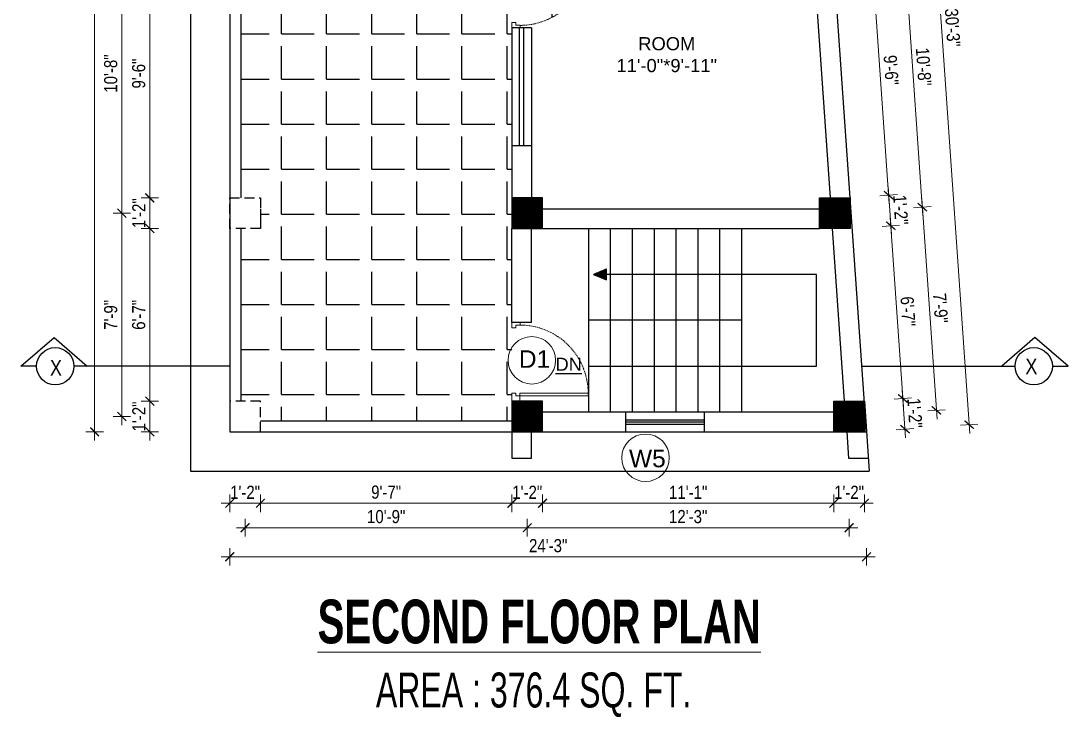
# Model space of a CAD drawing. Header units: inches. Extents: x -5096374 to -5070857, y -3259973 to -3243900.
# Drawn here: x -5090266 to -5089787.2, y -3258938.8 to -3258620.3 of the extents above; entities that cross this region are included whole.
import ezdxf

# ---------------------------------------------------------------- set-up
doc = ezdxf.new("R2010")
doc.units = ezdxf.units.IN
doc.header["$LTSCALE"] = 2
doc.header["$MEASUREMENT"] = 0
doc.header["$PDMODE"] = 34
doc.linetypes.add('HIDDEN', pattern=[0.375, 0.25, -0.125])
doc.layers.get('0').update_dxf_attribs({"linetype": 'CONTINUOUS'})
doc.layers.get('DEFPOINTS').update_dxf_attribs({"color": 141, "linetype": 'CONTINUOUS'})
doc.layers.add('A-Hatch', color=7, linetype='CONTINUOUS')
for name, color, linetype, lineweight in [('Annotate-Lite.w', 177, 'CONTINUOUS', 9), ('DIM 1-100', 4, 'CONTINUOUS', 13), ('Door-Window.w', 4, 'CONTINUOUS', 15), ('TEXT', 181, 'CONTINUOUS', 25), ('Text-100.w', 254, 'CONTINUOUS', 9)]:
    doc.layers.add(name, color=color, linetype=linetype, lineweight=lineweight)
doc.styles.add('ARAIL', font='ARIALN.TTF')
doc.styles.add('Arial', font='arial.ttf', dxfattribs={"width": 0.8, "height": 12})
doc.styles.add('arial.', font='arial.ttf')
doc.styles.add('gaurav', font='arial.ttf')
doc.styles.get("Standard").update_dxf_attribs({"font": 'ARIALN.TTF'})
doc.dimstyles.new('1 by 96', dxfattribs={"dimtxt": 6, "dimasz": 4, "dimexe": 4, "dimexo": 4, "dimgap": 2, "dimtad": 1, "dimdec": 0, "dimzin": 0, "dimdsep": 46, "dimlunit": 4, "dimtxsty": 'Standard', "dimblk": 'ARCHTICK', "dimcen": 0, "dimdle": 4, "dimadec": 0, "dimazin": 0, "dimtfac": 1, "dimtdec": 0, "dimtix": 1, "dimtofl": 0, "dimtmove": 1, "dimatfit": 3, "dimldrblk": 'ARCHTICK', "dimfxl": 4, "dimfxlon": 1, "dimtolj": 1, "dimtzin": 0, "dimlwd": -1, "dimlwe": -1, "dimarcsym": 0})
pattern_1 = [(45, (591.35955, 0), (-0.0883883476483, 0.0883883476483), [])]

# ---------------------------------------------------------------- blocks, each defined once
blk = doc.blocks.new('3-0')
at = {"ltscale": 3}
for p, q in [((11063.05, 10097.68), (11065.97, 10099.9)), ((11065.25, 10097.81), (11066.71, 10098.92)), ((11065.97, 10099.9), (11066.71, 10098.92)), ((11063.05, 10097.68), (11064.53, 10095.73)), ((11065.99, 10096.84), (11064.53, 10095.73)), ((11065.99, 10096.84), (11065.25, 10097.81)), ((11085.5, 10074.13), (11110.32, 10092.96)), ((11086.24, 10073.15), (11111.05, 10091.97)), ((11111.05, 10091.97), (11110.32, 10092.96)), ((11084.04, 10073.02), (11082.57, 10071.91)), ((11082.57, 10071.91), (11084.79, 10068.98)), ((11084.04, 10073.02), (11084.78, 10072.04)), ((11084.78, 10072.04), (11086.24, 10073.15)), ((11084.79, 10068.98), (11087.72, 10071.2)), ((11086.24, 10073.15), (11085.5, 10074.13)), ((11087.72, 10071.2), (11086.24, 10073.15))]:
    blk.add_line(p, q, dxfattribs=at)
at = {"layer": 'Door-Window.w', "color": 9, "linetype": 'HIDDEN', "lineweight": 18}
blk.add_arc((11085.5, 10074.13), 31.16, 37.1906, 127.1465, dxfattribs=at)
blk = doc.blocks.new('_ArchTick')
at = {"color": 0, "linetype": 'ByBlock', "const_width": 0.15}
blk.add_lwpolyline([(-0.5, -0.5), (0.5, 0.5)], dxfattribs=at)
blk = doc.blocks.new('*D420')
at = {"layer": 'DEFPOINTS', "color": 0, "ltscale": 0.5, "transparency": 16777216}
for p in [(-5090170.49, -3258587.47), (-5090207.04, -3258701.23), (-5090170.49, -3258701.23)]:
    blk.add_point(p, dxfattribs=at)
at = {"layer": 'DIM 1-100', "color": 0, "ltscale": 0.5, "transparency": 16777216}
for p, q in [((-5090207.04, -3258583.47), (-5090207.04, -3258705.23)), ((-5090203.04, -3258587.47), (-5090211.04, -3258587.47)), ((-5090203.04, -3258701.23), (-5090211.04, -3258701.23))]:
    blk.add_line(p, q, dxfattribs=at)
at = {"layer": 'DIM 1-100', "color": 0, "ltscale": 0.5, "transparency": 16777216, "xscale": 4, "yscale": 4, "zscale": 4}
for p, rotation in [((-5090207.04, -3258587.47), 90), ((-5090207.04, -3258701.23), 270)]:
    blk.add_blockref('_ArchTick', p, dxfattribs=dict(at, rotation=rotation))
at = {"layer": 'DIM 1-100', "color": 0, "ltscale": 0.5, "transparency": 16777216, "insert": (-5090212.11, -3258644.35), "char_height": 6, "attachment_point": 5, "rotation": 90}
blk.add_mtext('\\A1;9\'-6"', dxfattribs=at)
blk = doc.blocks.new('*D421')
at = {"layer": 'DEFPOINTS', "color": 0, "ltscale": 0.5, "transparency": 16777216}
for p in [(-5090170.49, -3258701.23), (-5090207.04, -3258715.23), (-5090170.49, -3258715.23)]:
    blk.add_point(p, dxfattribs=at)
at = {"layer": 'DIM 1-100', "color": 0, "ltscale": 0.5, "transparency": 16777216}
for p, q in [((-5090207.04, -3258697.23), (-5090207.04, -3258719.23)), ((-5090203.04, -3258701.23), (-5090211.04, -3258701.23)), ((-5090203.04, -3258715.23), (-5090211.04, -3258715.23))]:
    blk.add_line(p, q, dxfattribs=at)
at = {"layer": 'DIM 1-100', "color": 0, "ltscale": 0.5, "transparency": 16777216, "xscale": 4, "yscale": 4, "zscale": 4}
for p, rotation in [((-5090207.04, -3258701.23), 90), ((-5090207.04, -3258715.23), 270)]:
    blk.add_blockref('_ArchTick', p, dxfattribs=dict(at, rotation=rotation))
at = {"layer": 'DIM 1-100', "color": 0, "ltscale": 0.5, "transparency": 16777216, "insert": (-5090212.06, -3258708.23), "char_height": 6, "attachment_point": 5, "rotation": 90}
blk.add_mtext('\\A1;1\'-2"', dxfattribs=at)
blk = doc.blocks.new('*D422')
at = {"layer": 'DEFPOINTS', "color": 0, "ltscale": 0.5, "transparency": 16777216}
for p in [(-5090170.49, -3258715.23), (-5090207.04, -3258794.23), (-5090170.49, -3258794.23)]:
    blk.add_point(p, dxfattribs=at)
at = {"layer": 'DIM 1-100', "color": 0, "ltscale": 0.5, "transparency": 16777216}
for p, q in [((-5090207.04, -3258711.23), (-5090207.04, -3258798.23)), ((-5090203.04, -3258715.23), (-5090211.04, -3258715.23)), ((-5090203.04, -3258794.23), (-5090211.04, -3258794.23))]:
    blk.add_line(p, q, dxfattribs=at)
at = {"layer": 'DIM 1-100', "color": 0, "ltscale": 0.5, "transparency": 16777216, "xscale": 4, "yscale": 4, "zscale": 4}
for p, rotation in [((-5090207.04, -3258715.23), 90), ((-5090207.04, -3258794.23), 270)]:
    blk.add_blockref('_ArchTick', p, dxfattribs=dict(at, rotation=rotation))
at = {"layer": 'DIM 1-100', "color": 0, "ltscale": 0.5, "transparency": 16777216, "insert": (-5090212.11, -3258754.73), "char_height": 6, "attachment_point": 5, "rotation": 90}
blk.add_mtext('\\A1;6\'-7"', dxfattribs=at)
blk = doc.blocks.new('*D423')
at = {"layer": 'DEFPOINTS', "color": 0, "ltscale": 0.5, "transparency": 16777216}
for p in [(-5090170.49, -3258794.23), (-5090207.04, -3258808.23), (-5090170.49, -3258808.23)]:
    blk.add_point(p, dxfattribs=at)
at = {"layer": 'DIM 1-100', "color": 0, "ltscale": 0.5, "transparency": 16777216}
for p, q in [((-5090207.04, -3258790.23), (-5090207.04, -3258812.23)), ((-5090203.04, -3258794.23), (-5090211.04, -3258794.23)), ((-5090203.04, -3258808.23), (-5090211.04, -3258808.23))]:
    blk.add_line(p, q, dxfattribs=at)
at = {"layer": 'DIM 1-100', "color": 0, "ltscale": 0.5, "transparency": 16777216, "xscale": 4, "yscale": 4, "zscale": 4}
for p, rotation in [((-5090207.04, -3258794.23), 90), ((-5090207.04, -3258808.23), 270)]:
    blk.add_blockref('_ArchTick', p, dxfattribs=dict(at, rotation=rotation))
at = {"layer": 'DIM 1-100', "color": 0, "ltscale": 0.5, "transparency": 16777216, "insert": (-5090212.06, -3258801.23), "char_height": 6, "attachment_point": 5, "rotation": 90}
blk.add_mtext('\\A1;1\'-2"', dxfattribs=at)
blk = doc.blocks.new('*D425')
at = {"layer": 'DEFPOINTS', "color": 0, "ltscale": 0.5, "transparency": 16777216}
for p in [(-5090163.49, -3258580.47), (-5090219.84, -3258708.23), (-5090163.49, -3258708.23)]:
    blk.add_point(p, dxfattribs=at)
at = {"layer": 'DIM 1-100', "color": 0, "ltscale": 0.5, "transparency": 16777216}
for p, q in [((-5090219.84, -3258576.47), (-5090219.84, -3258712.23)), ((-5090215.84, -3258580.47), (-5090223.84, -3258580.47)), ((-5090215.84, -3258708.23), (-5090223.84, -3258708.23))]:
    blk.add_line(p, q, dxfattribs=at)
at = {"layer": 'DIM 1-100', "color": 0, "ltscale": 0.5, "transparency": 16777216, "xscale": 4, "yscale": 4, "zscale": 4}
for p, rotation in [((-5090219.84, -3258580.47), 90), ((-5090219.84, -3258708.23), 270)]:
    blk.add_blockref('_ArchTick', p, dxfattribs=dict(at, rotation=rotation))
at = {"layer": 'DIM 1-100', "color": 0, "ltscale": 0.5, "transparency": 16777216, "insert": (-5090224.91, -3258644.35), "char_height": 6, "attachment_point": 5, "rotation": 90}
blk.add_mtext('\\A1;10\'-8"', dxfattribs=at)
blk = doc.blocks.new('*D426')
at = {"layer": 'DEFPOINTS', "color": 0, "ltscale": 0.5, "transparency": 16777216}
for p in [(-5090163.49, -3258708.23), (-5090219.84, -3258801.23), (-5090163.49, -3258801.23)]:
    blk.add_point(p, dxfattribs=at)
at = {"layer": 'DIM 1-100', "color": 0, "ltscale": 0.5, "transparency": 16777216}
for p, q in [((-5090219.84, -3258704.23), (-5090219.84, -3258805.23)), ((-5090215.84, -3258708.23), (-5090223.84, -3258708.23)), ((-5090215.84, -3258801.23), (-5090223.84, -3258801.23))]:
    blk.add_line(p, q, dxfattribs=at)
at = {"layer": 'DIM 1-100', "color": 0, "ltscale": 0.5, "transparency": 16777216, "xscale": 4, "yscale": 4, "zscale": 4}
for p, rotation in [((-5090219.84, -3258708.23), 90), ((-5090219.84, -3258801.23), 270)]:
    blk.add_blockref('_ArchTick', p, dxfattribs=dict(at, rotation=rotation))
at = {"layer": 'DIM 1-100', "color": 0, "ltscale": 0.5, "transparency": 16777216, "insert": (-5090224.91, -3258754.73), "char_height": 6, "attachment_point": 5, "rotation": 90}
blk.add_mtext('\\A1;7\'-9"', dxfattribs=at)
blk = doc.blocks.new('*D427')
at = {"layer": 'DEFPOINTS', "color": 0, "ltscale": 0.5, "transparency": 16777216}
for p in [(-5090170.49, -3258405.47), (-5090232.27, -3258808.23), (-5090170.49, -3258808.23)]:
    blk.add_point(p, dxfattribs=at)
at = {"layer": 'DIM 1-100', "color": 0, "ltscale": 0.5, "transparency": 16777216}
for p, q in [((-5090232.27, -3258401.47), (-5090232.27, -3258812.23)), ((-5090228.27, -3258405.47), (-5090236.27, -3258405.47)), ((-5090228.27, -3258808.23), (-5090236.27, -3258808.23))]:
    blk.add_line(p, q, dxfattribs=at)
at = {"layer": 'DIM 1-100', "color": 0, "ltscale": 0.5, "transparency": 16777216, "xscale": 4, "yscale": 4, "zscale": 4}
for p, rotation in [((-5090232.27, -3258405.47), 90), ((-5090232.27, -3258808.23), 270)]:
    blk.add_blockref('_ArchTick', p, dxfattribs=dict(at, rotation=rotation))
at = {"layer": 'DIM 1-100', "color": 0, "ltscale": 0.5, "transparency": 16777216, "insert": (-5090237.33, -3258606.85), "char_height": 6, "attachment_point": 5, "rotation": 90}
blk.add_mtext('\\A1;33\'-7"', dxfattribs=at)
blk = doc.blocks.new('*D432')
at = {"layer": 'DEFPOINTS', "color": 0, "ltscale": 0.5, "transparency": 16777216}
for p in [(-5090170.49, -3258808.23), (-5090156.49, -3258808.23), (-5090156.49, -3258840.93)]:
    blk.add_point(p, dxfattribs=at)
at = {"layer": 'DIM 1-100', "color": 0, "ltscale": 0.5, "transparency": 16777216}
for p, q in [((-5090170.49, -3258836.93), (-5090170.49, -3258844.93)), ((-5090156.49, -3258836.93), (-5090156.49, -3258844.93)), ((-5090174.49, -3258840.93), (-5090152.49, -3258840.93))]:
    blk.add_line(p, q, dxfattribs=at)
at = {"layer": 'DIM 1-100', "color": 0, "ltscale": 0.5, "transparency": 16777216, "xscale": 4, "yscale": 4, "zscale": 4, "rotation": 180}
blk.add_blockref('_ArchTick', (-5090170.49, -3258840.93), dxfattribs=at)
at = {"layer": 'DIM 1-100', "color": 0, "ltscale": 0.5, "transparency": 16777216, "xscale": 4, "yscale": 4, "zscale": 4}
blk.add_blockref('_ArchTick', (-5090156.49, -3258840.93), dxfattribs=at)
at = {"layer": 'DIM 1-100', "color": 0, "ltscale": 0.5, "transparency": 16777216, "insert": (-5090163.49, -3258835.92), "char_height": 6, "attachment_point": 5}
blk.add_mtext('\\A1;1\'-2"', dxfattribs=at)
blk = doc.blocks.new('*D433')
at = {"layer": 'DEFPOINTS', "color": 0, "ltscale": 0.5, "transparency": 16777216}
for p in [(-5090156.49, -3258808.23), (-5090041.49, -3258808.23), (-5090041.49, -3258840.93)]:
    blk.add_point(p, dxfattribs=at)
at = {"layer": 'DIM 1-100', "color": 0, "ltscale": 0.5, "transparency": 16777216}
for p, q in [((-5090156.49, -3258836.93), (-5090156.49, -3258844.93)), ((-5090041.49, -3258836.93), (-5090041.49, -3258844.93)), ((-5090160.49, -3258840.93), (-5090037.49, -3258840.93))]:
    blk.add_line(p, q, dxfattribs=at)
at = {"layer": 'DIM 1-100', "color": 0, "ltscale": 0.5, "transparency": 16777216, "xscale": 4, "yscale": 4, "zscale": 4, "rotation": 180}
blk.add_blockref('_ArchTick', (-5090156.49, -3258840.93), dxfattribs=at)
at = {"layer": 'DIM 1-100', "color": 0, "ltscale": 0.5, "transparency": 16777216, "xscale": 4, "yscale": 4, "zscale": 4}
blk.add_blockref('_ArchTick', (-5090041.49, -3258840.93), dxfattribs=at)
at = {"layer": 'DIM 1-100', "color": 0, "ltscale": 0.5, "transparency": 16777216, "insert": (-5090098.99, -3258835.87), "char_height": 6, "attachment_point": 5}
blk.add_mtext('\\A1;9\'-7"', dxfattribs=at)
blk = doc.blocks.new('*D434')
at = {"layer": 'DEFPOINTS', "color": 0, "ltscale": 0.5, "transparency": 16777216}
for p in [(-5090041.49, -3258808.23), (-5090027.49, -3258808.23), (-5090027.49, -3258840.93)]:
    blk.add_point(p, dxfattribs=at)
at = {"layer": 'DIM 1-100', "color": 0, "ltscale": 0.5, "transparency": 16777216}
for p, q in [((-5090041.49, -3258836.93), (-5090041.49, -3258844.93)), ((-5090027.49, -3258836.93), (-5090027.49, -3258844.93)), ((-5090045.49, -3258840.93), (-5090023.49, -3258840.93))]:
    blk.add_line(p, q, dxfattribs=at)
at = {"layer": 'DIM 1-100', "color": 0, "ltscale": 0.5, "transparency": 16777216, "xscale": 4, "yscale": 4, "zscale": 4, "rotation": 180}
blk.add_blockref('_ArchTick', (-5090041.49, -3258840.93), dxfattribs=at)
at = {"layer": 'DIM 1-100', "color": 0, "ltscale": 0.5, "transparency": 16777216, "xscale": 4, "yscale": 4, "zscale": 4}
blk.add_blockref('_ArchTick', (-5090027.49, -3258840.93), dxfattribs=at)
at = {"layer": 'DIM 1-100', "color": 0, "ltscale": 0.5, "transparency": 16777216, "insert": (-5090034.49, -3258835.92), "char_height": 6, "attachment_point": 5}
blk.add_mtext('\\A1;1\'-2"', dxfattribs=at)
blk = doc.blocks.new('*D435')
at = {"layer": 'DEFPOINTS', "color": 0, "ltscale": 0.5, "transparency": 16777216}
for p in [(-5090027.49, -3258808.23), (-5089894.35, -3258808.23), (-5089894.35, -3258840.93)]:
    blk.add_point(p, dxfattribs=at)
at = {"layer": 'DIM 1-100', "color": 0, "ltscale": 0.5, "transparency": 16777216}
for p, q in [((-5090027.49, -3258836.93), (-5090027.49, -3258844.93)), ((-5089894.35, -3258836.93), (-5089894.35, -3258844.93)), ((-5090031.49, -3258840.93), (-5089890.35, -3258840.93))]:
    blk.add_line(p, q, dxfattribs=at)
at = {"layer": 'DIM 1-100', "color": 0, "ltscale": 0.5, "transparency": 16777216, "xscale": 4, "yscale": 4, "zscale": 4, "rotation": 180}
blk.add_blockref('_ArchTick', (-5090027.49, -3258840.93), dxfattribs=at)
at = {"layer": 'DIM 1-100', "color": 0, "ltscale": 0.5, "transparency": 16777216, "xscale": 4, "yscale": 4, "zscale": 4}
blk.add_blockref('_ArchTick', (-5089894.35, -3258840.93), dxfattribs=at)
at = {"layer": 'DIM 1-100', "color": 0, "ltscale": 0.5, "transparency": 16777216, "insert": (-5089960.92, -3258835.92), "char_height": 6, "attachment_point": 5}
blk.add_mtext('\\A1;11\'-1"', dxfattribs=at)
blk = doc.blocks.new('*D436')
at = {"layer": 'DEFPOINTS', "color": 0, "ltscale": 0.5, "transparency": 16777216}
for p in [(-5089894.35, -3258808.23), (-5089880.35, -3258808.23), (-5089880.35, -3258840.93)]:
    blk.add_point(p, dxfattribs=at)
at = {"layer": 'DIM 1-100', "color": 0, "ltscale": 0.5, "transparency": 16777216}
for p, q in [((-5089894.35, -3258836.93), (-5089894.35, -3258844.93)), ((-5089880.35, -3258836.93), (-5089880.35, -3258844.93)), ((-5089898.35, -3258840.93), (-5089876.35, -3258840.93))]:
    blk.add_line(p, q, dxfattribs=at)
at = {"layer": 'DIM 1-100', "color": 0, "ltscale": 0.5, "transparency": 16777216, "xscale": 4, "yscale": 4, "zscale": 4, "rotation": 180}
blk.add_blockref('_ArchTick', (-5089894.35, -3258840.93), dxfattribs=at)
at = {"layer": 'DIM 1-100', "color": 0, "ltscale": 0.5, "transparency": 16777216, "xscale": 4, "yscale": 4, "zscale": 4}
blk.add_blockref('_ArchTick', (-5089880.35, -3258840.93), dxfattribs=at)
at = {"layer": 'DIM 1-100', "color": 0, "ltscale": 0.5, "transparency": 16777216, "insert": (-5089887.35, -3258835.92), "char_height": 6, "attachment_point": 5}
blk.add_mtext('\\A1;1\'-2"', dxfattribs=at)
blk = doc.blocks.new('*D437')
at = {"layer": 'DEFPOINTS', "color": 0, "ltscale": 0.5, "transparency": 16777216}
for p in [(-5090163.49, -3258801.23), (-5090034.49, -3258801.23), (-5090034.49, -3258852.13)]:
    blk.add_point(p, dxfattribs=at)
at = {"layer": 'DIM 1-100', "color": 0, "ltscale": 0.5, "transparency": 16777216}
for p, q in [((-5090167.49, -3258852.13), (-5090030.49, -3258852.13)), ((-5090163.49, -3258848.13), (-5090163.49, -3258856.13)), ((-5090034.49, -3258848.13), (-5090034.49, -3258856.13))]:
    blk.add_line(p, q, dxfattribs=at)
at = {"layer": 'DIM 1-100', "color": 0, "ltscale": 0.5, "transparency": 16777216, "xscale": 4, "yscale": 4, "zscale": 4, "rotation": 180}
blk.add_blockref('_ArchTick', (-5090163.49, -3258852.13), dxfattribs=at)
at = {"layer": 'DIM 1-100', "color": 0, "ltscale": 0.5, "transparency": 16777216, "xscale": 4, "yscale": 4, "zscale": 4}
blk.add_blockref('_ArchTick', (-5090034.49, -3258852.13), dxfattribs=at)
at = {"layer": 'DIM 1-100', "color": 0, "ltscale": 0.5, "transparency": 16777216, "insert": (-5090098.99, -3258847.06), "char_height": 6, "attachment_point": 5}
blk.add_mtext('\\A1;10\'-9"', dxfattribs=at)
blk = doc.blocks.new('*D438')
at = {"layer": 'DEFPOINTS', "color": 0, "ltscale": 0.5, "transparency": 16777216}
for p in [(-5090034.49, -3258801.23), (-5089887.35, -3258801.23), (-5089887.35, -3258852.13)]:
    blk.add_point(p, dxfattribs=at)
at = {"layer": 'DIM 1-100', "color": 0, "ltscale": 0.5, "transparency": 16777216}
for p, q in [((-5090038.49, -3258852.13), (-5089883.35, -3258852.13)), ((-5090034.49, -3258848.13), (-5090034.49, -3258856.13)), ((-5089887.35, -3258848.13), (-5089887.35, -3258856.13))]:
    blk.add_line(p, q, dxfattribs=at)
at = {"layer": 'DIM 1-100', "color": 0, "ltscale": 0.5, "transparency": 16777216, "xscale": 4, "yscale": 4, "zscale": 4, "rotation": 180}
blk.add_blockref('_ArchTick', (-5090034.49, -3258852.13), dxfattribs=at)
at = {"layer": 'DIM 1-100', "color": 0, "ltscale": 0.5, "transparency": 16777216, "xscale": 4, "yscale": 4, "zscale": 4}
blk.add_blockref('_ArchTick', (-5089887.35, -3258852.13), dxfattribs=at)
at = {"layer": 'DIM 1-100', "color": 0, "ltscale": 0.5, "transparency": 16777216, "insert": (-5089960.92, -3258847.06), "char_height": 6, "attachment_point": 5}
blk.add_mtext('\\A1;12\'-3"', dxfattribs=at)
blk = doc.blocks.new('*D439')
at = {"layer": 'DEFPOINTS', "color": 0, "ltscale": 0.5, "transparency": 16777216}
for p in [(-5090170.49, -3258808.23), (-5089879.37, -3258808.23), (-5089879.37, -3258865.43)]:
    blk.add_point(p, dxfattribs=at)
at = {"layer": 'DIM 1-100', "color": 0, "ltscale": 0.5, "transparency": 16777216}
for p, q in [((-5090170.49, -3258861.43), (-5090170.49, -3258869.43)), ((-5089879.37, -3258861.43), (-5089879.37, -3258869.43)), ((-5090174.49, -3258865.43), (-5089875.37, -3258865.43))]:
    blk.add_line(p, q, dxfattribs=at)
at = {"layer": 'DIM 1-100', "color": 0, "ltscale": 0.5, "transparency": 16777216, "xscale": 4, "yscale": 4, "zscale": 4, "rotation": 180}
blk.add_blockref('_ArchTick', (-5090170.49, -3258865.43), dxfattribs=at)
at = {"layer": 'DIM 1-100', "color": 0, "ltscale": 0.5, "transparency": 16777216, "xscale": 4, "yscale": 4, "zscale": 4}
blk.add_blockref('_ArchTick', (-5089879.37, -3258865.43), dxfattribs=at)
at = {"layer": 'DIM 1-100', "color": 0, "ltscale": 0.5, "transparency": 16777216, "insert": (-5090024.93, -3258860.36), "char_height": 6, "attachment_point": 5}
blk.add_mtext('\\A1;24\'-3"', dxfattribs=at)
blk = doc.blocks.new('*D440')
at = {"layer": 'DEFPOINTS', "color": 0, "ltscale": 0.5, "transparency": 16777216}
for p in [(-5089880.35, -3258794.23), (-5089879.37, -3258808.23), (-5089861.77, -3258807)]:
    blk.add_point(p, dxfattribs=at)
at = {"layer": 'DIM 1-100', "color": 0, "ltscale": 0.5, "transparency": 16777216}
for p, q in [((-5089863.02, -3258789.01), (-5089861.49, -3258810.99)), ((-5089866.73, -3258793.28), (-5089858.75, -3258792.72)), ((-5089865.76, -3258807.28), (-5089857.78, -3258806.72))]:
    blk.add_line(p, q, dxfattribs=at)
at = {"layer": 'DIM 1-100', "color": 0, "ltscale": 0.5, "transparency": 16777216, "xscale": 4, "yscale": 4, "zscale": 4}
for p, rotation in [((-5089862.74, -3258793), 93.98810611649257), ((-5089861.77, -3258807), 273.9881061164926)]:
    blk.add_blockref('_ArchTick', p, dxfattribs=dict(at, rotation=rotation))
at = {"layer": 'DIM 1-100', "color": 0, "ltscale": 0.5, "transparency": 16777216, "insert": (-5089857.26, -3258799.65), "char_height": 6, "attachment_point": 5, "rotation": 273.9881}
blk.add_mtext('\\A1;1\'-2"', dxfattribs=at)
blk = doc.blocks.new('*D441')
at = {"layer": 'DEFPOINTS', "color": 0, "ltscale": 0.5, "transparency": 16777216}
for p in [(-5089868.25, -3258713.96), (-5089886.48, -3258715.23), (-5089880.35, -3258794.23)]:
    blk.add_point(p, dxfattribs=at)
at = {"layer": 'DIM 1-100', "color": 0, "ltscale": 0.5, "transparency": 16777216}
for p, q in [((-5089872.24, -3258714.24), (-5089864.26, -3258713.68)), ((-5089862.47, -3258796.99), (-5089868.53, -3258709.97)), ((-5089866.73, -3258793.28), (-5089858.75, -3258792.72))]:
    blk.add_line(p, q, dxfattribs=at)
at = {"layer": 'DIM 1-100', "color": 0, "ltscale": 0.5, "transparency": 16777216, "xscale": 4, "yscale": 4, "zscale": 4}
for p, rotation in [((-5089868.25, -3258713.96), 93.98810611648946), ((-5089862.74, -3258793), 273.9881061164895)]:
    blk.add_blockref('_ArchTick', p, dxfattribs=dict(at, rotation=rotation))
at = {"layer": 'DIM 1-100', "color": 0, "ltscale": 0.5, "transparency": 16777216, "insert": (-5089860.45, -3258753.13), "char_height": 6, "attachment_point": 5, "rotation": 273.9881}
blk.add_mtext('\\A1;6\'-7"', dxfattribs=at)
blk = doc.blocks.new('*D442')
at = {"layer": 'DEFPOINTS', "color": 0, "ltscale": 0.5, "transparency": 16777216}
for p in [(-5089886.83, -3258701.23), (-5089869.23, -3258700), (-5089886.48, -3258715.23)]:
    blk.add_point(p, dxfattribs=at)
at = {"layer": 'DIM 1-100', "color": 0, "ltscale": 0.5, "transparency": 16777216}
for p, q in [((-5089867.98, -3258717.95), (-5089869.51, -3258696.01)), ((-5089873.22, -3258700.28), (-5089865.24, -3258699.72)), ((-5089872.24, -3258714.24), (-5089864.26, -3258713.68))]:
    blk.add_line(p, q, dxfattribs=at)
at = {"layer": 'DIM 1-100', "color": 0, "ltscale": 0.5, "transparency": 16777216, "xscale": 4, "yscale": 4, "zscale": 4}
for p, rotation in [((-5089869.23, -3258700), 93.98810611648946), ((-5089868.25, -3258713.96), 273.9881061164895)]:
    blk.add_blockref('_ArchTick', p, dxfattribs=dict(at, rotation=rotation))
at = {"layer": 'DIM 1-100', "color": 0, "ltscale": 0.5, "transparency": 16777216, "insert": (-5089863.74, -3258706.63), "char_height": 6, "attachment_point": 5, "rotation": 273.9881}
blk.add_mtext('\\A1;1\'-2"', dxfattribs=at)
blk = doc.blocks.new('*D443')
at = {"layer": 'DEFPOINTS', "color": 0, "ltscale": 0.5, "transparency": 16777216}
for p in [(-5089895.74, -3258587.47), (-5089877.16, -3258586.18), (-5089886.83, -3258701.23)]:
    blk.add_point(p, dxfattribs=at)
at = {"layer": 'DIM 1-100', "color": 0, "ltscale": 0.5, "transparency": 16777216}
for p, q in [((-5089868.95, -3258703.99), (-5089877.44, -3258582.19)), ((-5089881.15, -3258586.45), (-5089873.17, -3258585.9)), ((-5089873.22, -3258700.28), (-5089865.24, -3258699.72))]:
    blk.add_line(p, q, dxfattribs=at)
at = {"layer": 'DIM 1-100', "color": 0, "ltscale": 0.5, "transparency": 16777216, "xscale": 4, "yscale": 4, "zscale": 4}
for p, rotation in [((-5089877.16, -3258586.18), 93.98810611648946), ((-5089869.23, -3258700), 273.9881061164895)]:
    blk.add_blockref('_ArchTick', p, dxfattribs=dict(at, rotation=rotation))
at = {"layer": 'DIM 1-100', "color": 0, "ltscale": 0.5, "transparency": 16777216, "insert": (-5089868.14, -3258642.74), "char_height": 6, "attachment_point": 5, "rotation": 273.9881}
blk.add_mtext('\\A1;9\'-6"', dxfattribs=at)
blk = doc.blocks.new('*D450')
at = {"layer": 'DEFPOINTS', "color": 0, "ltscale": 0.5, "transparency": 16777216}
for p in [(-5089902.74, -3258580.47), (-5089893.83, -3258708.23), (-5089853.87, -3258705.44)]:
    blk.add_point(p, dxfattribs=at)
at = {"layer": 'DIM 1-100', "color": 0, "ltscale": 0.5, "transparency": 16777216}
for p, q in [((-5089863.06, -3258573.69), (-5089853.59, -3258709.43)), ((-5089866.77, -3258577.96), (-5089858.79, -3258577.41)), ((-5089857.86, -3258705.72), (-5089849.88, -3258705.17))]:
    blk.add_line(p, q, dxfattribs=at)
at = {"layer": 'DIM 1-100', "color": 0, "ltscale": 0.5, "transparency": 16777216, "xscale": 4, "yscale": 4, "zscale": 4}
for p, rotation in [((-5089862.78, -3258577.68), 93.98810611419758), ((-5089853.87, -3258705.44), 273.9881061141976)]:
    blk.add_blockref('_ArchTick', p, dxfattribs=dict(at, rotation=rotation))
at = {"layer": 'DIM 1-100', "color": 0, "ltscale": 0.5, "transparency": 16777216, "insert": (-5089853.27, -3258641.21), "char_height": 6, "attachment_point": 5, "rotation": 273.9881}
blk.add_mtext('\\A1;10\'-8"', dxfattribs=at)
blk = doc.blocks.new('*D451')
at = {"layer": 'DEFPOINTS', "color": 0, "ltscale": 0.5, "transparency": 16777216}
for p in [(-5089893.83, -3258708.23), (-5089847.39, -3258798.44), (-5089887.35, -3258801.23)]:
    blk.add_point(p, dxfattribs=at)
at = {"layer": 'DIM 1-100', "color": 0, "ltscale": 0.5, "transparency": 16777216}
for p, q in [((-5089854.15, -3258701.45), (-5089847.11, -3258802.43)), ((-5089857.86, -3258705.72), (-5089849.88, -3258705.17)), ((-5089851.38, -3258798.72), (-5089843.4, -3258798.17))]:
    blk.add_line(p, q, dxfattribs=at)
at = {"layer": 'DIM 1-100', "color": 0, "ltscale": 0.5, "transparency": 16777216, "xscale": 4, "yscale": 4, "zscale": 4}
for p, rotation in [((-5089853.87, -3258705.44), 93.98810611419758), ((-5089847.39, -3258798.44), 273.9881061141976)]:
    blk.add_blockref('_ArchTick', p, dxfattribs=dict(at, rotation=rotation))
at = {"layer": 'DIM 1-100', "color": 0, "ltscale": 0.5, "transparency": 16777216, "insert": (-5089845.58, -3258751.59), "char_height": 6, "attachment_point": 5, "rotation": 273.9881}
blk.add_mtext('\\A1;7\'-9"', dxfattribs=at)
blk = doc.blocks.new('*D453')
at = {"layer": 'DEFPOINTS', "color": 0, "ltscale": 0.5, "transparency": 16777216}
for p in [(-5089904.65, -3258445.63), (-5089857.73, -3258442.36), (-5089879.37, -3258808.23)]:
    blk.add_point(p, dxfattribs=at)
at = {"layer": 'DIM 1-100', "color": 0, "ltscale": 0.5, "transparency": 16777216}
for p, q in [((-5089832.17, -3258808.95), (-5089858.01, -3258438.37)), ((-5089861.72, -3258442.64), (-5089853.74, -3258442.08)), ((-5089836.44, -3258805.24), (-5089828.46, -3258804.68))]:
    blk.add_line(p, q, dxfattribs=at)
at = {"layer": 'DIM 1-100', "color": 0, "ltscale": 0.5, "transparency": 16777216, "xscale": 4, "yscale": 4, "zscale": 4}
for p, rotation in [((-5089857.73, -3258442.36), 93.98810611425189), ((-5089832.45, -3258804.96), 273.9881061142519)]:
    blk.add_blockref('_ArchTick', p, dxfattribs=dict(at, rotation=rotation))
at = {"layer": 'DIM 1-100', "color": 0, "ltscale": 0.5, "transparency": 16777216, "insert": (-5089840.04, -3258623.31), "char_height": 6, "attachment_point": 5, "rotation": 273.9881}
blk.add_mtext('\\A1;30\'-3"', dxfattribs=at)

msp = doc.modelspace()

# ---------------------------------------------------------------- hatches: boundary and pattern name
at = {"layer": 'A-Hatch', "ltscale": 0.5}
h = msp.add_hatch(dxfattribs=at)
h.set_pattern_fill('ANGLE', color=256, scale=75)
h.set_pattern_definition([(0, (0, 0), (0, 20.625), [15, -5.625]), (90, (0, 0), (-20.625, 1e-15), [15, -5.625])])
h.paths.add_polyline_path([(-5090041.49, -3258459.63), (-5090041.49, -3258445.63), (-5090032.49, -3258445.63), (-5090032.49, -3258399.7), (-5090041.49, -3258399.7), (-5090041.49, -3258390.76), (-5090156.49, -3258408.38), (-5090156.49, -3258419.47), (-5090165.49, -3258419.47), (-5090165.49, -3258573.47), (-5090156.49, -3258573.47), (-5090156.49, -3258587.47), (-5090165.49, -3258587.47), (-5090165.49, -3258701.23), (-5090156.49, -3258701.23), (-5090156.49, -3258715.23), (-5090165.49, -3258715.23), (-5090165.49, -3258794.23), (-5090156.49, -3258794.23), (-5090156.49, -3258803.23), (-5090041.49, -3258803.23), (-5090041.49, -3258794.23), (-5090041.49, -3258715.23), (-5090041.49, -3258701.23), (-5090041.49, -3258623.47), (-5090041.47, -3258621.02), (-5090039.63, -3258621.02), (-5090039.63, -3258622.25), (-5090037.8, -3258622.25), (-5090037.8, -3258622.3, 0.413988), (-5090006.66, -3258591.14), (-5090037.82, -3258591.14), (-5090037.82, -3258589.92), (-5090039.66, -3258589.92), (-5090039.66, -3258591.14), (-5090041.49, -3258591.14), (-5090041.49, -3258587.47), (-5090041.49, -3258573.47), (-5090041.49, -3258569.8), (-5090039.66, -3258569.8), (-5090039.66, -3258571.02), (-5090037.82, -3258571.02), (-5090037.82, -3258569.8), (-5090006.66, -3258569.8, 0.413988), (-5090037.8, -3258538.64), (-5090037.8, -3258538.69), (-5090039.63, -3258538.69), (-5090039.63, -3258539.92), (-5090041.47, -3258539.92), (-5090041.47, -3258537.47), (-5090041.49, -3258537.47), (-5090041.49, -3258530.47)])
h.paths.add_polyline_path([(-5090021.54, -3258554.75, -1), (-5090043.25, -3258554.75, -1)], flags=16)
h.paths.add_polyline_path([(-5090021.54, -3258606.19, -1), (-5090043.25, -3258606.19, -1)], flags=16)
h.paths.add_polyline_path([(-5090124.71, -3258596.51), (-5090081.66, -3258596.51), (-5090081.66, -3258574.04), (-5090124.71, -3258574.04)], flags=24)
h.paths.add_polyline_path([(-5090044.64, -3258612.67), (-5090019.41, -3258612.67), (-5090019.41, -3258598.25), (-5090044.64, -3258598.25)], flags=24)
h.paths.add_polyline_path([(-5090044.64, -3258561.04), (-5090019.41, -3258561.04), (-5090019.41, -3258546.62), (-5090044.64, -3258546.62)], flags=24)
h = msp.add_hatch(dxfattribs=at)
h.set_pattern_fill('ANSI31', color=256)
h.set_pattern_definition(pattern_1)
h.paths.add_polyline_path([(-5090027.49, -3258701.23), (-5090041.49, -3258701.23), (-5090041.49, -3258713.01), (-5090041.49, -3258713.01), (-5090041.49, -3258715.23), (-5090027.49, -3258715.23)])
h = msp.add_hatch(dxfattribs=at)
h.set_pattern_fill('ANSI31', color=256)
h.set_pattern_definition([(45, (591.01096, 0), (-0.0883883476483, 0.0883883476483), [])])
h.paths.add_polyline_path([(-5089886.83, -3258701.23), (-5089900.83, -3258701.23), (-5089900.83, -3258715.23), (-5089886.83, -3258715.23)])
h = msp.add_hatch(dxfattribs=at)
h.set_pattern_fill('ANSI31', color=256)
h.set_pattern_definition([(45, (1262.22134, 0), (-0.0883883476483, 0.0883883476483), [])])
h.paths.add_polyline_path([(-5089998.24, -3258738.74), (-5089998.24, -3258733.72), (-5090004.16, -3258736.23)])
h = msp.add_hatch(dxfattribs=at)
h.set_pattern_fill('ANSI31', color=256)
h.set_pattern_definition(pattern_1)
h.paths.add_polyline_path([(-5090027.49, -3258794.23), (-5090041.49, -3258794.23), (-5090041.49, -3258808.23), (-5090027.49, -3258808.23)])
h = msp.add_hatch(dxfattribs=at)
h.set_pattern_fill('ANSI31', color=256)
h.set_pattern_definition(pattern_1)
h.paths.add_polyline_path([(-5089880.35, -3258794.23), (-5089894.35, -3258794.23), (-5089894.35, -3258808.23), (-5089880.35, -3258808.23)])

# ---------------------------------------------------------------- linework, layer by layer
at = {"ltscale": 0.5}
for p, q in [((-5090188.49, -3258408.23), (-5090188.49, -3258826.23)), ((-5089879.37, -3258808.23), (-5089905.91, -3258427.63)), ((-5090170.49, -3258573.47), (-5090170.49, -3258808.23)), ((-5090165.49, -3258587.47), (-5090165.49, -3258701.23)), ((-5089895.85, -3258701.23), (-5089903.78, -3258587.47)), ((-5090041.49, -3258623.47), (-5090041.49, -3258701.23)), ((-5090032.49, -3258623.47), (-5090041.49, -3258623.47)), ((-5090037.99, -3258677.47), (-5090037.99, -3258623.47)), ((-5090035.99, -3258677.47), (-5090035.99, -3258623.47)), ((-5090032.49, -3258623.47), (-5090032.49, -3258701.23)), ((-5090032.49, -3258677.47), (-5090041.49, -3258677.47)), ((-5090156.49, -3258706.23), (-5090156.49, -3258715.23)), ((-5090027.49, -3258706.23), (-5089900.83, -3258706.23)), ((-5090165.49, -3258715.23), (-5090165.49, -3258794.23)), ((-5090165.49, -3258715.23), (-5090165.49, -3258794.23)), ((-5090041.49, -3258758.23), (-5090041.49, -3258715.23)), ((-5090032.49, -3258758.23), (-5090032.49, -3258715.23)), ((-5090027.49, -3258715.23), (-5089900.83, -3258715.23)), ((-5090006.53, -3258715.23), (-5090006.53, -3258757.23)), ((-5089996.53, -3258715.23), (-5089996.53, -3258757.23)), ((-5089986.53, -3258715.23), (-5089986.53, -3258757.23)), ((-5089976.53, -3258715.23), (-5089976.53, -3258757.23)), ((-5089966.53, -3258715.23), (-5089966.53, -3258757.23)), ((-5089956.53, -3258715.23), (-5089956.53, -3258757.23)), ((-5089946.53, -3258715.23), (-5089946.53, -3258757.23)), ((-5089936.53, -3258715.23), (-5089936.53, -3258757.23)), ((-5089889.37, -3258794.23), (-5089894.88, -3258715.23)), ((-5090004.16, -3258736.23), (-5089998.24, -3258733.72)), ((-5090004.16, -3258736.23), (-5089998.24, -3258738.74)), ((-5089998.24, -3258738.74), (-5089998.24, -3258733.72)), ((-5089902.24, -3258736.23), (-5089998.24, -3258736.23)), ((-5089902.24, -3258778.23), (-5089902.24, -3258736.23)), ((-5090032.49, -3258758.23), (-5090041.49, -3258758.23)), ((-5089936.53, -3258757.23), (-5090006.53, -3258757.23)), ((-5090006.53, -3258757.23), (-5090006.53, -3258799.23)), ((-5089996.53, -3258757.23), (-5089996.53, -3258799.23)), ((-5089986.53, -3258757.23), (-5089986.53, -3258799.23)), ((-5089976.53, -3258757.23), (-5089976.53, -3258799.23)), ((-5089966.53, -3258757.23), (-5089966.53, -3258799.23)), ((-5089956.53, -3258757.23), (-5089956.53, -3258799.23)), ((-5089946.53, -3258757.23), (-5089946.53, -3258799.23)), ((-5089936.53, -3258757.23), (-5089936.53, -3258799.23)), ((-5090006.53, -3258778.23), (-5089902.24, -3258778.23)), ((-5089880.35, -3258794.23), (-5089878.12, -3258826.23)), ((-5089894.35, -3258799.23), (-5090027.49, -3258799.23)), ((-5089989.53, -3258799.23), (-5089989.53, -3258808.23)), ((-5089953.53, -3258799.23), (-5089953.53, -3258808.23)), ((-5090156.49, -3258803.23), (-5090041.49, -3258803.23)), ((-5089989.53, -3258802.73), (-5089953.53, -3258802.73)), ((-5089989.53, -3258803.73), (-5089953.53, -3258803.73)), ((-5089989.53, -3258804.73), (-5089953.53, -3258804.73)), ((-5090170.49, -3258808.23), (-5089879.37, -3258808.23)), ((-5090041.49, -3258808.23), (-5090041.49, -3258820.23)), ((-5090032.49, -3258820.23), (-5090032.49, -3258808.23)), ((-5089888.39, -3258808.23), (-5089887.56, -3258820.23)), ((-5090041.49, -3258820.23), (-5090032.49, -3258820.23)), ((-5089887.56, -3258820.23), (-5089878.53, -3258820.23)), ((-5090188.49, -3258826.23), (-5089878.12, -3258826.23))]:
    msp.add_line(p, q, dxfattribs=at)
at = {"linetype": 'HIDDEN', "ltscale": 9}
for points in [[(-5090170.49, -3258701.23), (-5090156.49, -3258701.23), (-5090156.49, -3258715.23), (-5090170.49, -3258715.23)], [(-5090156.49, -3258794.23), (-5090170.49, -3258794.23), (-5090170.49, -3258808.23), (-5090156.49, -3258808.23)]]:
    msp.add_lwpolyline(points, close=True, dxfattribs=at)
at = {"ltscale": 0.5}
for points in [[(-5090027.49, -3258701.23), (-5090041.49, -3258701.23), (-5090041.49, -3258715.23), (-5090027.49, -3258715.23)], [(-5089900.83, -3258701.23), (-5089886.83, -3258701.23), (-5089886.83, -3258715.23), (-5089900.83, -3258715.23)], [(-5090027.49, -3258794.23), (-5090041.49, -3258794.23), (-5090041.49, -3258808.23), (-5090027.49, -3258808.23)], [(-5089894.35, -3258794.23), (-5089880.35, -3258794.23), (-5089880.35, -3258808.23), (-5089894.35, -3258808.23)]]:
    msp.add_lwpolyline(points, close=True, dxfattribs=at)
at = {"layer": 'Annotate-Lite.w', "ltscale": 0.005}
for centre in [(-5090032.39, -3258775.51), (-5089980.4, -3258820.12)]:
    msp.add_circle(centre, 10.86, dxfattribs=at)
at = {"layer": 'TEXT'}
for points in [[(-5090258.83, -3258778.23), (-5090265.97, -3258778.23), (-5090250.83, -3258765.14), (-5090235.69, -3258778.23)], [(-5089794.37, -3258778.23), (-5089787.23, -3258778.23), (-5089802.37, -3258765.14), (-5089817.51, -3258778.23)], [(-5090170.49, -3258778.23), (-5090241.76, -3258778.23)], [(-5089881.46, -3258778.23), (-5089811.43, -3258778.23)]]:
    msp.add_lwpolyline(points, dxfattribs=at)
for centre in [(-5090250.29, -3258778.23), (-5089802.9, -3258778.23)]:
    msp.add_circle(centre, 8.53, dxfattribs=at)

# ---------------------------------------------------------------- block references
at = {"layer": 'Door-Window.w', "linetype": 'ByBlock', "yscale": 0.9997910039624012, "zscale": 0.9997910039624012}
for p, xscale, rotation in [((-5104955.22, -3257266.91), -0.9997910039624013, 217.1905952198047), ((-5104955.22, -3260114.79), 0.9997910039624012, 322.8094047801953)]:
    msp.add_blockref('3-0', p, dxfattribs=dict(at, xscale=xscale, rotation=rotation))

# ---------------------------------------------------------------- texts
at = {"layer": 'Annotate-Lite.w', "ltscale": 0.005, "char_height": 8, "attachment_point": 1, "style": 'gaurav'}
for s, insert in [('D1', (-5090038.31, -3258770.95)), ('W5', (-5089987.95, -3258816.47))]:
    msp.add_mtext_dynamic_manual_height_columns(s, width=8, gutter_width=100, heights=[0], dxfattribs=dict(at, insert=insert))
at = {"layer": 'TEXT', "lineweight": -2, "insert": (-5089970.69, -3258635.72), "char_height": 6, "attachment_point": 5, "style": 'arial.'}
msp.add_mtext_dynamic_manual_height_columns('{\\W1;ROOM\\P11\'-0"*9\'-11"}', width=45.7314, gutter_width=30, heights=[0], dxfattribs=at)
at = {"layer": 'TEXT', "char_height": 7.2, "style": 'ARAIL'}
for insert, attachment_point in [((-5090247.21, -3258775.39), 3), ((-5089806.74, -3258774.73), 1)]:
    msp.add_mtext_dynamic_manual_height_columns('X', width=125.4648, gutter_width=90, heights=[0], dxfattribs=dict(at, insert=insert, attachment_point=attachment_point))
at = {"layer": 'TEXT', "lineweight": -2, "insert": (-5090015.52, -3258777.34), "char_height": 6, "width": 127.5059, "attachment_point": 5, "style": 'arial.'}
msp.add_mtext('{\\LDN}', dxfattribs=at)
at = {"layer": 'Text-100.w', "insert": (-5090031.57, -3258885.02), "char_height": 20, "width": 569.1024, "attachment_point": 2, "style": 'Arial'}
msp.add_mtext('\\A1;{\\fArial Narrow|b1|i0|c0|p34;\\L SECOND FLOOR PLAN\\P\\fArial Narrow|b0|i0|c0|p34;\\H0.8x;\\lAREA : 376.4 SQ. FT.\\H1.02306x; }', dxfattribs=at)

# ---------------------------------------------------------------- dimensions: what is measured, and where the dimension line sits
at = {"layer": 'DIM 1-100', "ltscale": 0.5}
for base, p1, p2, angle, picture, middle in [((-5090232.27, -3258808.23), (-5090170.49, -3258405.47), (-5090170.49, -3258808.23), 90, '*D427', (-5090237.33, -3258606.85)), ((-5089853.87, -3258705.44), (-5089902.74, -3258580.47), (-5089893.83, -3258708.23), 93.9881, '*D450', (-5089853.27, -3258641.21)), ((-5090219.84, -3258708.23), (-5090163.49, -3258580.47), (-5090163.49, -3258708.23), 90, '*D425', (-5090224.91, -3258644.35)), ((-5090207.04, -3258701.23), (-5090170.49, -3258587.47), (-5090170.49, -3258701.23), 90, '*D420', (-5090212.11, -3258644.35)), ((-5089877.16, -3258586.18), (-5089886.83, -3258701.23), (-5089895.74, -3258587.47), 93.9881, '*D443', (-5089868.14, -3258642.74)), ((-5090219.84, -3258801.23), (-5090163.49, -3258708.23), (-5090163.49, -3258801.23), 90, '*D426', (-5090224.91, -3258754.73)), ((-5089847.39, -3258798.44), (-5089893.83, -3258708.23), (-5089887.35, -3258801.23), 93.9881, '*D451', (-5089845.58, -3258751.59)), ((-5090207.04, -3258794.23), (-5090170.49, -3258715.23), (-5090170.49, -3258794.23), 90, '*D422', (-5090212.11, -3258754.73)), ((-5089868.25, -3258713.96), (-5089880.35, -3258794.23), (-5089886.48, -3258715.23), 93.9881, '*D441', (-5089860.45, -3258753.13))]:
    dim = msp.add_linear_dim(base=base, p1=p1, p2=p2, angle=angle, dimstyle='1 by 96', dxfattribs=at)
    dim.commit()
    dim.dimension.update_dxf_attribs({"geometry": picture, "text_midpoint": middle})
dim = msp.add_aligned_dim(p1=(-5089879.37, -3258808.23), p2=(-5089904.65, -3258445.63), distance=-47.04, dimstyle='1 by 96', dxfattribs=at)
dim.commit()
dim.dimension.update_dxf_attribs({"geometry": '*D453', "text_midpoint": (-5089840.04, -3258623.31)})
for base, p1, p2, angle, picture, middle, dimtype in [((-5090207.04, -3258715.23), (-5090170.49, -3258701.23), (-5090170.49, -3258715.23), 90, '*D421', (-5090207.04, -3258708.23), 160), ((-5089869.23, -3258700), (-5089886.48, -3258715.23), (-5089886.83, -3258701.23), 93.9881, '*D442', (-5089868.74, -3258706.98), 160), ((-5090207.04, -3258808.23), (-5090170.49, -3258794.23), (-5090170.49, -3258808.23), 90, '*D423', (-5090207.04, -3258801.23), 160), ((-5089861.77, -3258807), (-5089880.35, -3258794.23), (-5089879.37, -3258808.23), 273.9881, '*D440', (-5089862.26, -3258800), 161)]:
    dim = msp.add_linear_dim(base=base, p1=p1, p2=p2, angle=angle, dimstyle='1 by 96', dxfattribs=at)
    dim.commit()
    dim.dimension.update_dxf_attribs({"geometry": picture, "text_midpoint": middle, "dimtype": dimtype})
for base, p1, p2, picture, middle in [((-5090034.49, -3258852.13), (-5090163.49, -3258801.23), (-5090034.49, -3258801.23), '*D437', (-5090098.99, -3258847.06)), ((-5089887.35, -3258852.13), (-5090034.49, -3258801.23), (-5089887.35, -3258801.23), '*D438', (-5089960.92, -3258847.06)), ((-5089879.37, -3258865.43), (-5090170.49, -3258808.23), (-5089879.37, -3258808.23), '*D439', (-5090024.93, -3258860.36)), ((-5090041.49, -3258840.93), (-5090156.49, -3258808.23), (-5090041.49, -3258808.23), '*D433', (-5090098.99, -3258835.87)), ((-5089894.35, -3258840.93), (-5090027.49, -3258808.23), (-5089894.35, -3258808.23), '*D435', (-5089960.92, -3258835.92))]:
    dim = msp.add_linear_dim(base=base, p1=p1, p2=p2, dimstyle='1 by 96', dxfattribs=at)
    dim.commit()
    dim.dimension.update_dxf_attribs({"geometry": picture, "text_midpoint": middle})
for base, p1, p2, picture, middle in [((-5090156.49, -3258840.93), (-5090170.49, -3258808.23), (-5090156.49, -3258808.23), '*D432', (-5090163.49, -3258840.93)), ((-5090027.49, -3258840.93), (-5090041.49, -3258808.23), (-5090027.49, -3258808.23), '*D434', (-5090034.49, -3258840.93)), ((-5089880.35, -3258840.93), (-5089894.35, -3258808.23), (-5089880.35, -3258808.23), '*D436', (-5089887.35, -3258840.93))]:
    dim = msp.add_linear_dim(base=base, p1=p1, p2=p2, dimstyle='1 by 96', dxfattribs=at)
    dim.commit()
    dim.dimension.update_dxf_attribs({"geometry": picture, "text_midpoint": middle, "dimtype": 160})

doc.saveas('drawing.dxf')
